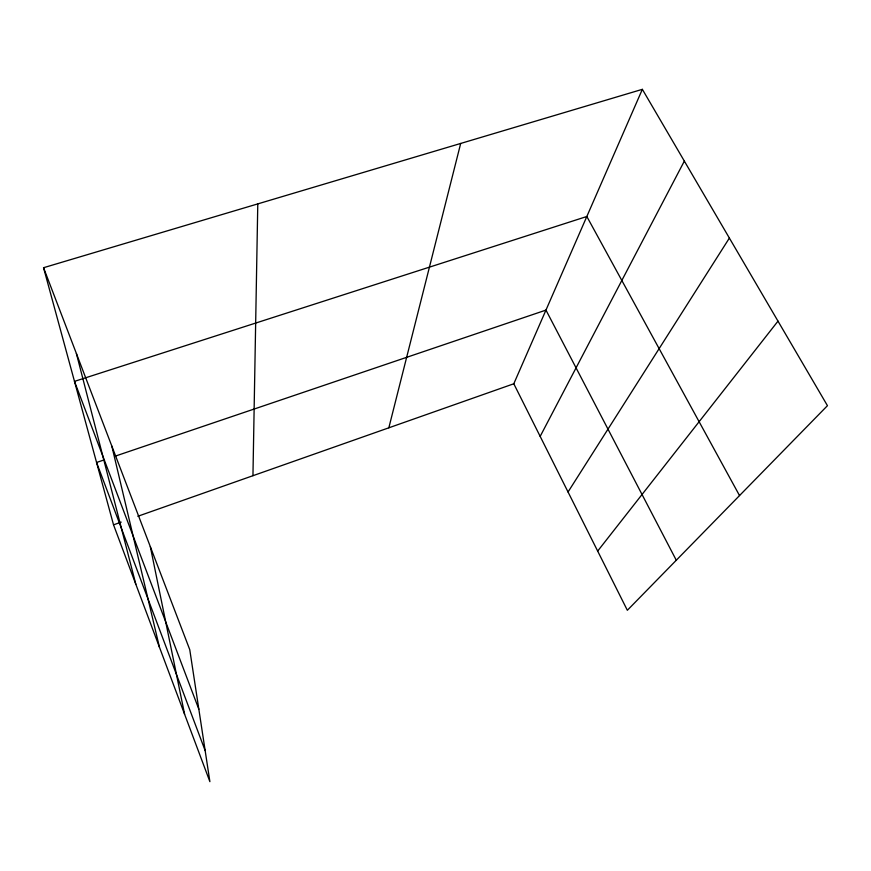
<?xml version="1.0" encoding="UTF-8"?>
<svg xmlns="http://www.w3.org/2000/svg" width="871" height="871" viewBox="0 0 871 871"><rect width="100%" height="100%" fill="white"/><g stroke="black" fill="none" stroke-linecap="round" stroke-linejoin="round"><path stroke-width="1.31" d="M252.949 475.697L257.783 203.89M388.836 427.813L460.694 143.443M513.792 383.773L642.352 89.332L827.45 405.679L627.349 610.277L513.792 383.773L137.836 516.274M540.172 436.382L684.345 161.102M568.044 491.995L729.386 238.066M597.669 551.082L777.988 321.138M642.352 89.332L43.55 267.713L189.758 649.679L209.889 781.668L113.535 524.832L121.2 522.132M104.248 459.866L96.561 462.468L205.142 750.562M115.778 455.958L545.965 310.098L676.288 560.238M739.533 495.577L586.825 216.498L74.481 381.378L198.849 709.255M43.55 267.713L113.535 524.832M76.398 353.528L135.822 584.245M111.836 446.104L159.437 647.197M150.324 546.65L184.608 714.285"/></g></svg>
